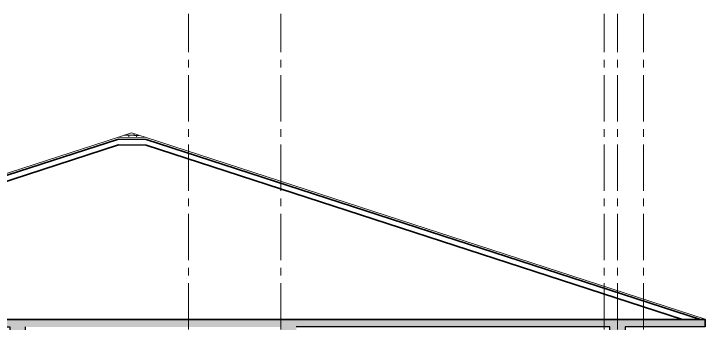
# Model space of a CAD drawing. Header units: millimetres. Extents: x 1373 to 40779, y 1939 to 6439.
# Drawn here: x 20984 to 22106, y 5070 to 5572 of the extents above; entities that cross this region are included whole.
import ezdxf

# ---------------------------------------------------------------- set-up
doc = ezdxf.new("R2010")
doc.units = ezdxf.units.MM
doc.linetypes.add('IMPORT-CENTER2', pattern=[112.5, 75, -12.5, 12.5, -12.5])
for name, color, linetype, lineweight in [('A-DETL', 6, 'Continuous', 30), ('A-DETL-GENF', 92, 'Continuous', 18), ('A-FLOR-FNSH', 192, 'Continuous', 35), ('A-ROOF', 132, 'Continuous', 18), ('A-ROOF-FNSH', 132, 'Continuous', 18), ('A-ROOF-PATT', 132, 'Continuous', 18), ('S-GRID', 252, 'IMPORT-CENTER2', 5)]:
    doc.layers.add(name, color=color, linetype=linetype, lineweight=lineweight)

msp = doc.modelspace()

# ---------------------------------------------------------------- hatches: boundary and pattern name
at = {"layer": 'A-DETL-GENF'}
h = msp.add_hatch(dxfattribs=at)
h.set_pattern_fill('ANSI33', color=153, style=0)
h.set_pattern_definition([(45, (-2026.8924, 6887.495), (-4.490128, 4.490128), []), (45, (-2022.402, 6887.495), (-4.490128, 4.490128), [3.175, -1.5875])])
h.paths.add_polyline_path([(21976.3, 5063.8), (22106.4, 5063.8), (22106.4, 5075.8), (21002.3, 5075.8), (20426, 5075.8), (20244.6, 5075.8), (20244.6, 5063.8), (20426, 5063.8), (20426, 5025.8), (20451, 5025.8), (20451, 5063.8), (20977.3, 5063.8), (20977.3, 5025.8), (21002.3, 5025.8), (21002.3, 5063.8), (21417.3, 5063.8), (21417.3, 5025.8), (21442.3, 5025.8), (21442.3, 5063.8), (21951.3, 5063.8), (21951.3, 5025.8), (21976.3, 5025.8)])
at = {"layer": 'A-ROOF-PATT'}
h = msp.add_hatch(dxfattribs=at)
h.set_pattern_fill('FP_19', color=256, style=0, pattern_type=2)
h.set_pattern_definition([(0, (21523.943, 5355.919), (63.448, 9.419), [15.226, -12.688, 17.763, -7.613, -32.989]), (0, (21523.943, 5355.919), (63.448, 9.419), [-53.29, 22.838, -10.15]), (0, (21539.116, 5356.311), (63.448, 9.419), [12.688, -48.214, 10.15, -15.226]), (0, (21569.699, 5355.33), (63.448, 9.419), [7.613, -78.666]), (97.621, (21523.943, 5355.919), (-22.8297, 9.4185), [9.107, -28.904]), (97.621, (21539.17, 5355.919), (-22.8297, 9.4185), [8.909, -29.102]), (97.621, (21551.857, 5355.919), (-22.8297, 9.4185), [8.315, -29.696]), (97.621, (21569.7, 5355.33), (-22.8297, 9.4185), [9.107, -28.904]), (97.621, (21577.312, 5355.33), (-22.8297, 9.4185), [9.107, -28.904]), (97.621, (21600.071, 5355.919), (-22.8297, 9.4185), [8.711, -29.3])])
h.paths.add_polyline_path([(21198.5, 5371.1), (21174.6, 5378.6), (21153.5, 5371.7)])

# ---------------------------------------------------------------- linework, layer by layer
at = {"layer": 'A-DETL'}
for points in [[(21002.3, 5075.8), (20426, 5075.8), (20244.6, 5075.8), (20244.6, 5063.8), (20426, 5063.8), (20426, 5025.8), (20451, 5025.8), (20451, 5063.8), (20977.3, 5063.8), (20977.3, 5025.8), (21002.3, 5025.8), (21002.3, 5063.8)], [(22106.4, 5075.8), (21002.3, 5075.8)], [(22106.4, 5075.8), (22106.4, 5063.8), (21976.3, 5063.8), (21976.3, 5025.8), (21951.3, 5025.8), (21951.3, 5063.8), (21442.3, 5063.8)]]:
    msp.add_lwpolyline(points, dxfattribs=at)
at = {"layer": 'A-FLOR-FNSH', "color": 250}
for p, q in [((22106.4, 5075.8), (20244.6, 5075.8)), ((22106.4, 5063.8), (22106.4, 5075.8))]:
    msp.add_line(p, q, dxfattribs=at)
at = {"layer": 'A-ROOF', "color": 241, "true_color": 0xf7abae}
for p, q in [((21174.6, 5378.6), (21153.5, 5371.7)), ((21198.5, 5371.1), (21174.6, 5378.6))]:
    msp.add_line(p, q, dxfattribs=at)
at = {"layer": 'A-ROOF', "color": 241, "lineweight": 35, "true_color": 0xf7abae}
for p, q in [((20252.4, 5075.8), (21153.5, 5368.6)), ((21153.5, 5368.6), (21198.5, 5367.9)), ((21198.5, 5367.9), (22098.6, 5075.8)), ((20281.5, 5075.8), (21153.5, 5359.1)), ((21153.5, 5359.1), (21198.5, 5358.5)), ((21198.5, 5358.5), (22069.4, 5075.8))]:
    msp.add_line(p, q, dxfattribs=at)
at = {"layer": 'A-ROOF-FNSH', "color": 7}
for p, q in [((21153.5, 5371.7), (20244.6, 5076.4)), ((21198.5, 5371.1), (21153.5, 5371.7)), ((22106.4, 5076.4), (21198.5, 5371.1)), ((22106.4, 5075.8), (22106.4, 5076.4))]:
    msp.add_line(p, q, dxfattribs=at)
at = {"layer": 'S-GRID', "lineweight": 18}
for p, q in [((21267.3, 2922), (21267.3, 5571.7)), ((21417.3, 2922), (21417.3, 5571.7)), ((21942.3, 2922), (21942.3, 5571.7)), ((21964, 2922), (21964, 5571.7)), ((22006.4, 2922), (22006.4, 5571.7))]:
    msp.add_line(p, q, dxfattribs=at)

doc.saveas('drawing.dxf')
